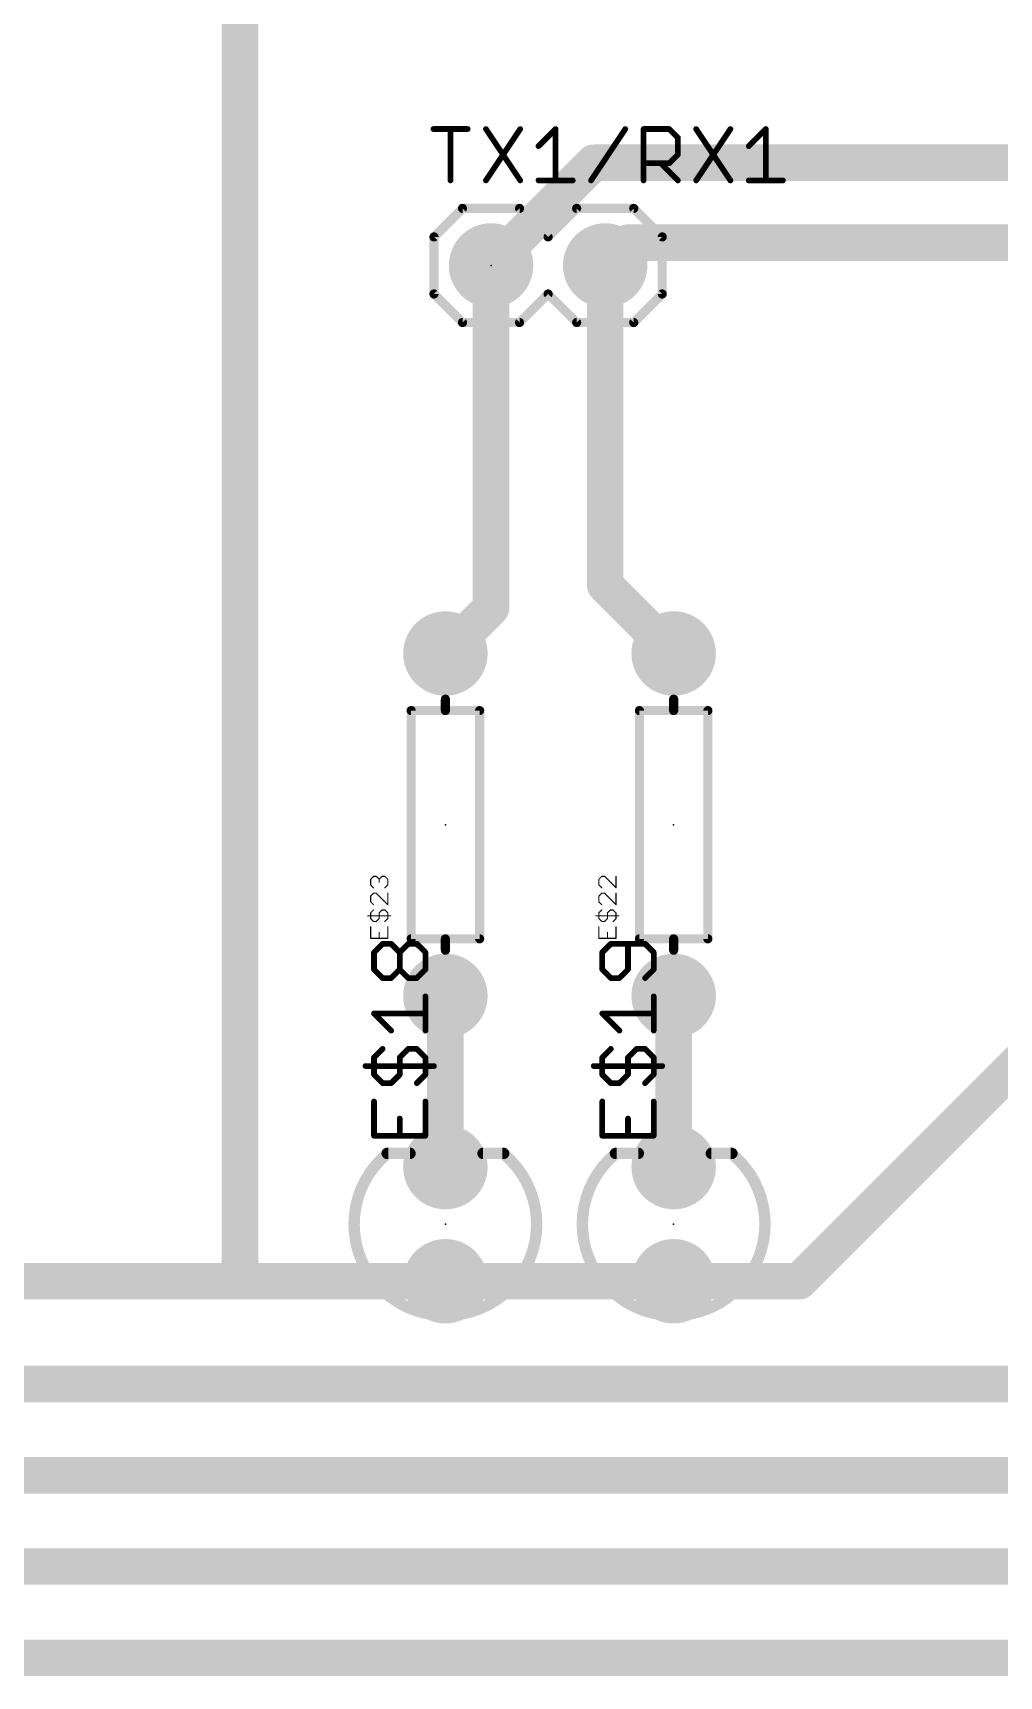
# Model space of a CAD drawing. Extents: x -209 to 66, y -44 to 97.
# Drawn here: x -141.51 to -120.01, y -23.77 to 12.8 of the extents above; entities that cross this region are included whole.
import ezdxf

# ---------------------------------------------------------------- set-up
doc = ezdxf.new("R2010")
doc.units = 0
for name, color, linetype in [('1', 22, 'CONTINUOUS'), ('17', 82, 'CONTINUOUS'), ('21', 253, 'CONTINUOUS'), ('23', 7, 'CONTINUOUS'), ('25', 253, 'CONTINUOUS'), ('51', 253, 'CONTINUOUS')]:
    doc.layers.add(name, color=color, linetype=linetype)

# ---------------------------------------------------------------- blocks, each defined once
blk = doc.blocks.new('ROUNDP')
at = {"const_width": 0.5}
blk.add_lwpolyline([(0, -0.25, 1), (0, 0.25, 1), (0, -0.25)], format="xyb", dxfattribs=at)
blk = doc.blocks.new('RECT')
blk.add_solid([(-0.5, -0.5), (0.5, -0.5), (-0.5, 0.5), (0.5, 0.5)])

msp = doc.modelspace()

# ---------------------------------------------------------------- linework, layer by layer
at = {"layer": '1'}
for points, const_width in [([(-136.906, -14.986), (-136.906, 19.558)], 0.8128), ([(-129.032, 9.906), (-131.318, 7.62)], 0.8128), ([(-41.656, 9.906), (-129.032, 9.906)], 0.8128), ([(-128.27, 8.128), (-128.778, 7.62)], 0.8128), ([(-42.418, 8.128), (-128.27, 8.128)], 0.8128), ([(-131.064, 7.62), (-131.572, 7.62)], 1.27), ([(-128.778, 7.62), (-129.032, 7.62)], 1.27), ([(-131.318, 7.62), (-131.318, 0)], 0.8128), ([(-128.778, 7.62), (-128.778, 0.508)], 0.8128), ([(-128.778, 0.508), (-127.254, -1.016)], 0.8128), ([(-131.318, 0), (-132.334, -1.016)], 0.8128), ([(-132.334, -1.016), (-132.334, -1.27)], 1.27), ([(-127.254, -1.016), (-127.254, -1.27)], 1.27), ([(-117.348, -7.874), (-124.46, -14.986)], 0.8128), ([(-132.334, -8.636), (-132.334, -8.382)], 1.27), ([(-127.254, -8.636), (-127.254, -8.382)], 1.27), ([(-132.334, -8.636), (-132.334, -12.446)], 0.8128), ([(-127.254, -8.636), (-127.254, -12.446)], 0.8128), ([(-136.906, -14.986), (-186.69, -14.986)], 0.8128), ([(-132.334, -14.986), (-136.906, -14.986)], 0.8128), ([(-132.334, -14.986), (-127.254, -14.986)], 0.8128), ([(-127.254, -14.986), (-124.46, -14.986)], 0.8128), ([(-101.092, -17.272), (-186.944, -17.272)], 0.8128), ([(-100.584, -19.304), (-187.452, -19.304)], 0.8128), ([(-100.076, -21.336), (-188.722, -21.336)], 0.8128), ([(-99.568, -23.368), (-188.214, -23.368)], 0.8128)]:
    msp.add_lwpolyline(points, dxfattribs=dict(at, const_width=const_width))
for points, const_width in [([(-129.032, 10.1092, 1), (-129.032, 9.7028)], 0.4064), ([(-128.8883, 9.7623, 1), (-129.1757, 10.0497)], 0.4064), ([(-128.27, 8.3312, 1), (-128.27, 7.9248)], 0.4064), ([(-128.1263, 7.9843, 1), (-128.4137, 8.2717)], 0.4064), ([(-131.572, 7.9375, 1), (-131.572, 7.3025)], 0.635), ([(-131.064, 7.3025, 1), (-131.064, 7.9375)], 0.635), ([(-129.032, 7.9375, 1), (-129.032, 7.3025)], 0.635), ([(-128.778, 7.3025, 1), (-128.778, 7.9375)], 0.635), ([(-131.1148, 7.62, 1), (-131.5212, 7.62)], 0.4064), ([(-131.4617, 7.7637, 1), (-131.1743, 7.4763)], 0.4064), ([(-128.5748, 7.62, 1), (-128.9812, 7.62)], 0.4064), ([(-128.9217, 7.7637, 1), (-128.6343, 7.4763)], 0.4064), ([(-128.6343, 0.6517, 1), (-128.9217, 0.3643)], 0.4064), ([(-131.1743, -0.1437, 1), (-131.4617, 0.1437)], 0.4064), ([(-128.9812, 0.508, 1), (-128.5748, 0.508)], 0.4064), ([(-131.5212, 0, 1), (-131.1148, 0)], 0.4064), ([(-132.0165, -1.016, 1), (-132.6515, -1.016)], 0.635), ([(-132.4777, -0.8723, 1), (-132.1903, -1.1597)], 0.4064), ([(-126.9365, -1.016, 1), (-127.5715, -1.016)], 0.635), ([(-127.3977, -1.1597, 1), (-127.1103, -0.8723)], 0.4064), ([(-132.6515, -1.27, 1), (-132.0165, -1.27)], 0.635), ([(-127.5715, -1.27, 1), (-126.9365, -1.27)], 0.635), ([(-132.0165, -8.382, 1), (-132.6515, -8.382)], 0.635), ([(-126.9365, -8.382, 1), (-127.5715, -8.382)], 0.635), ([(-132.6515, -8.636, 1), (-132.0165, -8.636)], 0.635), ([(-132.1308, -8.636, 1), (-132.5372, -8.636)], 0.4064), ([(-127.5715, -8.636, 1), (-126.9365, -8.636)], 0.635), ([(-127.0508, -8.636, 1), (-127.4572, -8.636)], 0.4064), ([(-132.5372, -12.446, 1), (-132.1308, -12.446)], 0.4064), ([(-127.4572, -12.446, 1), (-127.0508, -12.446)], 0.4064), ([(-136.906, -14.7828, 1), (-136.906, -15.1892)], 0.4064), ([(-136.906, -15.1892, 1), (-136.906, -14.7828)], 0.4064), ([(-132.334, -14.7828, 1), (-132.334, -15.1892)], 0.4064), ([(-132.334, -15.1892, 1), (-132.334, -14.7828)], 0.4064), ([(-127.254, -14.7828, 1), (-127.254, -15.1892)], 0.4064), ([(-127.254, -15.1892, 1), (-127.254, -14.7828)], 0.4064), ([(-124.46, -15.1892, 1), (-124.46, -14.7828)], 0.4064), ([(-137.1092, -14.986, 1), (-136.7028, -14.986)], 0.4064), ([(-124.6037, -14.8423, 1), (-124.3163, -15.1297)], 0.4064)]:
    msp.add_lwpolyline(points, format="xyb", dxfattribs=dict(at, const_width=const_width))
at = {"layer": '21'}
for points, const_width in [([(-131.953, 8.89), (-132.588, 8.255)], 0.2032), ([(-131.953, 8.89), (-130.683, 8.89)], 0.2032), ([(-130.683, 8.89), (-130.048, 8.255)], 0.2032), ([(-130.048, 8.255), (-129.413, 8.89)], 0.2032), ([(-129.413, 8.89), (-128.143, 8.89)], 0.2032), ([(-128.143, 8.89), (-127.508, 8.255)], 0.2032), ([(-132.588, 8.255), (-132.588, 6.985)], 0.2032), ([(-127.508, 8.255), (-127.508, 6.985)], 0.2032), ([(-132.588, 6.985), (-131.953, 6.35)], 0.2032), ([(-130.048, 6.985), (-130.683, 6.35)], 0.2032), ([(-129.413, 6.35), (-130.048, 6.985)], 0.2032), ([(-127.508, 6.985), (-128.143, 6.35)], 0.2032), ([(-130.683, 6.35), (-131.953, 6.35)], 0.2032), ([(-128.143, 6.35), (-129.413, 6.35)], 0.2032), ([(-133.096, -7.366), (-133.096, -2.286)], 0.2032), ([(-133.096, -2.286), (-132.334, -2.286)], 0.2032), ([(-132.334, -2.286), (-132.334, -2.032)], 0.2032), ([(-132.334, -2.286), (-131.572, -2.286)], 0.2032), ([(-131.572, -2.286), (-131.572, -7.366)], 0.2032), ([(-128.016, -7.366), (-128.016, -2.286)], 0.2032), ([(-128.016, -2.286), (-127.254, -2.286)], 0.2032), ([(-127.254, -2.286), (-127.254, -2.032)], 0.2032), ([(-127.254, -2.286), (-126.492, -2.286)], 0.2032), ([(-126.492, -2.286), (-126.492, -7.366)], 0.2032), ([(-132.334, -7.366), (-133.096, -7.366)], 0.2032), ([(-131.572, -7.366), (-132.334, -7.366)], 0.2032), ([(-132.334, -7.366), (-132.334, -7.62)], 0.2032), ([(-127.254, -7.366), (-128.016, -7.366)], 0.2032), ([(-126.492, -7.366), (-127.254, -7.366)], 0.2032), ([(-127.254, -7.366), (-127.254, -7.62)], 0.2032), ([(-133.6294, -12.1412), (-133.1214, -12.1412)], 0.254), ([(-131.0386, -12.1412), (-131.4958, -12.1412)], 0.254), ([(-128.5494, -12.1412), (-128.0414, -12.1412)], 0.254), ([(-125.9586, -12.1412), (-126.4158, -12.1412)], 0.254)]:
    msp.add_lwpolyline(points, dxfattribs=dict(at, const_width=const_width))
for points, const_width in [([(-131.953, 8.9408, 1), (-131.953, 8.8392)], 0.1016), ([(-131.9171, 8.8541, 1), (-131.9889, 8.9259)], 0.1016), ([(-130.6471, 8.9259, 1), (-130.7189, 8.8541)], 0.1016), ([(-130.683, 8.8392, 1), (-130.683, 8.9408)], 0.1016), ([(-129.413, 8.9408, 1), (-129.413, 8.8392)], 0.1016), ([(-129.3771, 8.8541, 1), (-129.4489, 8.9259)], 0.1016), ([(-128.1071, 8.9259, 1), (-128.1789, 8.8541)], 0.1016), ([(-128.143, 8.8392, 1), (-128.143, 8.9408)], 0.1016), ([(-132.5372, 8.255, 1), (-132.6388, 8.255)], 0.1016), ([(-132.6239, 8.2909, 1), (-132.5521, 8.2191)], 0.1016), ([(-130.0839, 8.2909, 1), (-130.0121, 8.2191)], 0.1016), ([(-130.0839, 8.2191, 1), (-130.0121, 8.2909)], 0.1016), ([(-127.4572, 8.255, 1), (-127.5588, 8.255)], 0.1016), ([(-127.5439, 8.2191, 1), (-127.4721, 8.2909)], 0.1016), ([(-132.5521, 7.0209, 1), (-132.6239, 6.9491)], 0.1016), ([(-132.6388, 6.985, 1), (-132.5372, 6.985)], 0.1016), ([(-130.0121, 7.0209, 1), (-130.0839, 6.9491)], 0.1016), ([(-130.0121, 6.9491, 1), (-130.0839, 7.0209)], 0.1016), ([(-127.5588, 6.985, 1), (-127.4572, 6.985)], 0.1016), ([(-127.4721, 6.9491, 1), (-127.5439, 7.0209)], 0.1016), ([(-131.953, 6.4008, 1), (-131.953, 6.2992)], 0.1016), ([(-131.9889, 6.3141, 1), (-131.9171, 6.3859)], 0.1016), ([(-130.7189, 6.3859, 1), (-130.6471, 6.3141)], 0.1016), ([(-130.683, 6.2992, 1), (-130.683, 6.4008)], 0.1016), ([(-129.413, 6.4008, 1), (-129.413, 6.2992)], 0.1016), ([(-129.4489, 6.3141, 1), (-129.3771, 6.3859)], 0.1016), ([(-128.1789, 6.3859, 1), (-128.1071, 6.3141)], 0.1016), ([(-128.143, 6.2992, 1), (-128.143, 6.4008)], 0.1016), ([(-133.0452, -2.286, 1), (-133.1468, -2.286)], 0.1016), ([(-133.096, -2.2352, 1), (-133.096, -2.3368)], 0.1016), ([(-132.2832, -2.032, 1), (-132.3848, -2.032)], 0.1016), ([(-132.334, -2.2352, 1), (-132.334, -2.3368)], 0.1016), ([(-132.334, -2.3368, 1), (-132.334, -2.2352)], 0.1016), ([(-131.5212, -2.286, 1), (-131.6228, -2.286)], 0.1016), ([(-131.572, -2.3368, 1), (-131.572, -2.2352)], 0.1016), ([(-127.9652, -2.286, 1), (-128.0668, -2.286)], 0.1016), ([(-128.016, -2.2352, 1), (-128.016, -2.3368)], 0.1016), ([(-127.2032, -2.032, 1), (-127.3048, -2.032)], 0.1016), ([(-127.254, -2.2352, 1), (-127.254, -2.3368)], 0.1016), ([(-127.254, -2.3368, 1), (-127.254, -2.2352)], 0.1016), ([(-126.4412, -2.286, 1), (-126.5428, -2.286)], 0.1016), ([(-126.492, -2.3368, 1), (-126.492, -2.2352)], 0.1016), ([(-132.3848, -2.286, 1), (-132.2832, -2.286)], 0.1016), ([(-127.3048, -2.286, 1), (-127.2032, -2.286)], 0.1016), ([(-133.096, -7.3152, 1), (-133.096, -7.4168)], 0.1016), ([(-132.334, -7.3152, 1), (-132.334, -7.4168)], 0.1016), ([(-132.2832, -7.366, 1), (-132.3848, -7.366)], 0.1016), ([(-132.334, -7.4168, 1), (-132.334, -7.3152)], 0.1016), ([(-131.572, -7.4168, 1), (-131.572, -7.3152)], 0.1016), ([(-128.016, -7.3152, 1), (-128.016, -7.4168)], 0.1016), ([(-127.254, -7.3152, 1), (-127.254, -7.4168)], 0.1016), ([(-127.2032, -7.366, 1), (-127.3048, -7.366)], 0.1016), ([(-127.254, -7.4168, 1), (-127.254, -7.3152)], 0.1016), ([(-126.492, -7.4168, 1), (-126.492, -7.3152)], 0.1016), ([(-133.1468, -7.366, 1), (-133.0452, -7.366)], 0.1016), ([(-132.3848, -7.62, 1), (-132.2832, -7.62)], 0.1016), ([(-131.6228, -7.366, 1), (-131.5212, -7.366)], 0.1016), ([(-128.0668, -7.366, 1), (-127.9652, -7.366)], 0.1016), ([(-127.3048, -7.62, 1), (-127.2032, -7.62)], 0.1016), ([(-126.5428, -7.366, 1), (-126.4412, -7.366)], 0.1016), ([(-133.6349, -12.155, 0.2226), (-134.366, -13.716)], 0.254), ([(-133.6294, -12.0777, 1), (-133.6294, -12.2047)], 0.127), ([(-133.1214, -12.2047, 1), (-133.1214, -12.0777)], 0.127), ([(-131.4958, -12.0777, 1), (-131.4958, -12.2047)], 0.127), ([(-130.302, -13.716, 0.2206), (-131.0214, -12.1648)], 0.254), ([(-131.0386, -12.2047, 1), (-131.0386, -12.0777)], 0.127), ([(-128.5549, -12.155, 0.2226), (-129.286, -13.716)], 0.254), ([(-128.5494, -12.0777, 1), (-128.5494, -12.2047)], 0.127), ([(-128.0414, -12.2047, 1), (-128.0414, -12.0777)], 0.127), ([(-126.4158, -12.0777, 1), (-126.4158, -12.2047)], 0.127), ([(-125.222, -13.716, 0.2206), (-125.9414, -12.1648)], 0.254), ([(-125.9586, -12.2047, 1), (-125.9586, -12.0777)], 0.127), ([(-134.366, -13.716, 0.277), (-133.2902, -15.5089)], 0.254), ([(-131.3258, -15.4803, 0.2691), (-130.302, -13.716)], 0.254), ([(-129.286, -13.716, 0.277), (-128.2102, -15.5089)], 0.254), ([(-126.2458, -15.4803, 0.2691), (-125.222, -13.716)], 0.254)]:
    msp.add_lwpolyline(points, format="xyb", dxfattribs=dict(at, const_width=const_width))
at = {"layer": '23'}
for p in [(-131.318, 7.62), (-132.334, -4.826), (-127.254, -4.826), (-132.334, -13.716), (-127.254, -13.716)]:
    msp.add_point(p, dxfattribs=at)
at = {"layer": '25'}
for points, const_width in [([(-132.6007, 10.6563), (-131.8381, 10.6563)], 0.127), ([(-132.2194, 9.5123), (-132.2194, 10.6563)], 0.127), ([(-131.4313, 10.6563), (-130.6687, 9.5123)], 0.127), ([(-130.6687, 10.6563), (-131.4313, 9.5123)], 0.127), ([(-130.2619, 10.275), (-129.8806, 10.6563)], 0.127), ([(-129.8806, 10.6563), (-129.8806, 9.5123)], 0.127), ([(-129.0925, 9.5123), (-128.3299, 10.6563)], 0.127), ([(-127.9231, 9.5123), (-127.9231, 10.6563)], 0.127), ([(-127.9231, 10.6563), (-127.3511, 10.6563)], 0.127), ([(-127.3511, 10.6563), (-127.1605, 10.4656)], 0.127), ([(-126.7537, 10.6563), (-125.9911, 9.5123)], 0.127), ([(-125.9911, 10.6563), (-126.7537, 9.5123)], 0.127), ([(-125.5843, 10.275), (-125.203, 10.6563)], 0.127), ([(-125.203, 10.6563), (-125.203, 9.5123)], 0.127), ([(-127.1605, 10.4656), (-127.1605, 10.0843)], 0.127), ([(-127.3511, 9.8936), (-127.9231, 9.8936)], 0.127), ([(-127.5418, 9.8936), (-127.1605, 9.5123)], 0.127), ([(-127.1605, 10.0843), (-127.3511, 9.8936)], 0.127), ([(-130.2619, 9.5123), (-129.4993, 9.5123)], 0.127), ([(-125.5843, 9.5123), (-124.8217, 9.5123)], 0.127), ([(-133.998, -6.04), (-133.9345, -5.9765)], 0.0254), ([(-133.998, -6.1671), (-133.998, -6.04)], 0.0254), ([(-133.9345, -6.2307), (-133.998, -6.1671)], 0.0254), ([(-133.9345, -5.9765), (-133.8709, -5.9765)], 0.0254), ([(-133.8709, -5.9765), (-133.8074, -6.04)], 0.0254), ([(-133.8074, -6.04), (-133.7438, -5.9765)], 0.0254), ([(-133.8074, -6.04), (-133.8074, -6.1036)], 0.0254), ([(-133.7438, -5.9765), (-133.6803, -5.9765)], 0.0254), ([(-133.6803, -5.9765), (-133.6167, -6.04)], 0.0254), ([(-133.6167, -6.1671), (-133.6803, -6.2307)], 0.0254), ([(-133.6167, -6.04), (-133.6167, -6.1671)], 0.0254), ([(-128.8545, -5.9765), (-128.918, -6.04)], 0.0254), ([(-128.918, -6.04), (-128.918, -6.1671)], 0.0254), ([(-128.918, -6.1671), (-128.8545, -6.2307)], 0.0254), ([(-128.7909, -5.9765), (-128.8545, -5.9765)], 0.0254), ([(-128.5367, -6.2307), (-128.7909, -5.9765)], 0.0254), ([(-128.5367, -5.9765), (-128.5367, -6.2307)], 0.0254), ([(-133.9345, -6.3507), (-133.998, -6.4142)], 0.0254), ([(-133.998, -6.4142), (-133.998, -6.5413)], 0.0254), ([(-133.998, -6.5413), (-133.9345, -6.6049)], 0.0254), ([(-133.8709, -6.3507), (-133.9345, -6.3507)], 0.0254), ([(-133.6167, -6.6049), (-133.8709, -6.3507)], 0.0254), ([(-133.6167, -6.3507), (-133.6167, -6.6049)], 0.0254), ([(-128.8545, -6.3507), (-128.918, -6.4142)], 0.0254), ([(-128.918, -6.4142), (-128.918, -6.5413)], 0.0254), ([(-128.918, -6.5413), (-128.8545, -6.6049)], 0.0254), ([(-128.7909, -6.3507), (-128.8545, -6.3507)], 0.0254), ([(-128.5367, -6.6049), (-128.7909, -6.3507)], 0.0254), ([(-128.5367, -6.3507), (-128.5367, -6.6049)], 0.0254), ([(-134.0616, -6.852), (-133.5531, -6.852)], 0.0254), ([(-133.998, -6.7884), (-133.9345, -6.7249)], 0.0254), ([(-133.998, -6.9155), (-133.998, -6.7884)], 0.0254), ([(-133.9345, -6.9791), (-133.998, -6.9155)], 0.0254), ([(-133.8074, -6.9155), (-133.8709, -6.9791)], 0.0254), ([(-133.7438, -6.7249), (-133.8074, -6.7884)], 0.0254), ([(-133.8074, -6.7884), (-133.8074, -6.9155)], 0.0254), ([(-133.6803, -6.7249), (-133.7438, -6.7249)], 0.0254), ([(-133.6167, -6.7884), (-133.6803, -6.7249)], 0.0254), ([(-133.6803, -6.9791), (-133.6167, -6.9155)], 0.0254), ([(-133.6167, -6.9155), (-133.6167, -6.7884)], 0.0254), ([(-128.9816, -6.852), (-128.4731, -6.852)], 0.0254), ([(-128.918, -6.7884), (-128.8545, -6.7249)], 0.0254), ([(-128.918, -6.9155), (-128.918, -6.7884)], 0.0254), ([(-128.8545, -6.9791), (-128.918, -6.9155)], 0.0254), ([(-128.7274, -6.9155), (-128.7909, -6.9791)], 0.0254), ([(-128.6638, -6.7249), (-128.7274, -6.7884)], 0.0254), ([(-128.7274, -6.7884), (-128.7274, -6.9155)], 0.0254), ([(-128.6003, -6.7249), (-128.6638, -6.7249)], 0.0254), ([(-128.5367, -6.7884), (-128.6003, -6.7249)], 0.0254), ([(-128.6003, -6.9791), (-128.5367, -6.9155)], 0.0254), ([(-128.5367, -6.9155), (-128.5367, -6.7884)], 0.0254), ([(-133.998, -7.0991), (-133.998, -7.3533)], 0.0254), ([(-133.8709, -6.9791), (-133.9345, -6.9791)], 0.0254), ([(-133.8074, -7.3533), (-133.8074, -7.2262)], 0.0254), ([(-133.6167, -7.3533), (-133.6167, -7.0991)], 0.0254), ([(-128.918, -7.0991), (-128.918, -7.3533)], 0.0254), ([(-128.7909, -6.9791), (-128.8545, -6.9791)], 0.0254), ([(-128.7274, -7.3533), (-128.7274, -7.2262)], 0.0254), ([(-128.5367, -7.3533), (-128.5367, -7.0991)], 0.0254), ([(-133.998, -7.3533), (-133.6167, -7.3533)], 0.0254), ([(-133.9225, -7.6673), (-133.7318, -7.4767)], 0.127), ([(-133.9225, -8.0486), (-133.9225, -7.6673)], 0.127), ([(-133.7318, -7.4767), (-133.5412, -7.4767)], 0.127), ([(-133.5412, -7.4767), (-133.3505, -7.6673)], 0.127), ([(-133.3505, -7.6673), (-133.1598, -7.4767)], 0.127), ([(-133.3505, -8.0486), (-133.3505, -7.6673)], 0.127), ([(-133.1598, -7.4767), (-132.9692, -7.4767)], 0.127), ([(-132.9692, -7.4767), (-132.7785, -7.6673)], 0.127), ([(-132.7785, -7.6673), (-132.7785, -8.0486)], 0.127), ([(-128.918, -7.3533), (-128.5367, -7.3533)], 0.0254), ([(-128.6518, -7.4767), (-128.8425, -7.6673)], 0.127), ([(-128.8425, -7.6673), (-128.8425, -8.0486)], 0.127), ([(-127.8892, -7.4767), (-128.6518, -7.4767)], 0.127), ([(-128.2705, -8.0486), (-128.2705, -7.4767)], 0.127), ([(-127.6985, -7.6673), (-127.8892, -7.4767)], 0.127), ([(-127.6985, -8.0486), (-127.6985, -7.6673)], 0.127), ([(-133.7318, -8.2393), (-133.9225, -8.0486)], 0.127), ([(-133.3505, -8.0486), (-133.5412, -8.2393)], 0.127), ([(-133.1598, -8.2393), (-133.3505, -8.0486)], 0.127), ([(-132.7785, -8.0486), (-132.9692, -8.2393)], 0.127), ([(-128.8425, -8.0486), (-128.6518, -8.2393)], 0.127), ([(-128.4612, -8.2393), (-128.2705, -8.0486)], 0.127), ([(-127.8892, -8.2393), (-127.6985, -8.0486)], 0.127), ([(-133.5412, -8.2393), (-133.7318, -8.2393)], 0.127), ([(-132.9692, -8.2393), (-133.1598, -8.2393)], 0.127), ([(-128.6518, -8.2393), (-128.4612, -8.2393)], 0.127), ([(-132.7785, -9.4087), (-132.7785, -8.6461)], 0.127), ([(-127.6985, -9.4087), (-127.6985, -8.6461)], 0.127), ([(-133.5412, -9.4087), (-133.9225, -9.0274)], 0.127), ([(-133.9225, -9.0274), (-132.7785, -9.0274)], 0.127), ([(-128.4612, -9.4087), (-128.8425, -9.0274)], 0.127), ([(-128.8425, -9.0274), (-127.6985, -9.0274)], 0.127), ([(-133.9225, -10.0061), (-133.7318, -9.8155)], 0.127), ([(-133.1598, -9.8155), (-133.3505, -10.0061)], 0.127), ([(-132.9692, -9.8155), (-133.1598, -9.8155)], 0.127), ([(-132.7785, -10.0061), (-132.9692, -9.8155)], 0.127), ([(-128.8425, -10.0061), (-128.6518, -9.8155)], 0.127), ([(-128.0798, -9.8155), (-128.2705, -10.0061)], 0.127), ([(-127.8892, -9.8155), (-128.0798, -9.8155)], 0.127), ([(-127.6985, -10.0061), (-127.8892, -9.8155)], 0.127), ([(-134.1131, -10.1968), (-132.5878, -10.1968)], 0.127), ([(-133.9225, -10.3874), (-133.9225, -10.0061)], 0.127), ([(-133.3505, -10.0061), (-133.3505, -10.3874)], 0.127), ([(-132.7785, -10.3874), (-132.7785, -10.0061)], 0.127), ([(-129.0331, -10.1968), (-127.5078, -10.1968)], 0.127), ([(-128.8425, -10.3874), (-128.8425, -10.0061)], 0.127), ([(-128.2705, -10.0061), (-128.2705, -10.3874)], 0.127), ([(-127.6985, -10.3874), (-127.6985, -10.0061)], 0.127), ([(-133.7318, -10.5781), (-133.9225, -10.3874)], 0.127), ([(-133.5412, -10.5781), (-133.7318, -10.5781)], 0.127), ([(-133.3505, -10.3874), (-133.5412, -10.5781)], 0.127), ([(-132.9692, -10.5781), (-132.7785, -10.3874)], 0.127), ([(-128.6518, -10.5781), (-128.8425, -10.3874)], 0.127), ([(-128.4612, -10.5781), (-128.6518, -10.5781)], 0.127), ([(-128.2705, -10.3874), (-128.4612, -10.5781)], 0.127), ([(-127.8892, -10.5781), (-127.6985, -10.3874)], 0.127), ([(-133.9225, -10.9848), (-133.9225, -11.7475)], 0.127), ([(-132.7785, -11.7475), (-132.7785, -10.9848)], 0.127), ([(-128.8425, -10.9848), (-128.8425, -11.7475)], 0.127), ([(-127.6985, -11.7475), (-127.6985, -10.9848)], 0.127), ([(-133.3505, -11.7475), (-133.3505, -11.3662)], 0.127), ([(-128.2705, -11.7475), (-128.2705, -11.3662)], 0.127), ([(-133.9225, -11.7475), (-132.7785, -11.7475)], 0.127), ([(-128.8425, -11.7475), (-127.6985, -11.7475)], 0.127)]:
    msp.add_lwpolyline(points, dxfattribs=dict(at, const_width=const_width))
for points, const_width in [([(-132.6007, 10.688, 1), (-132.6007, 10.6245)], 0.0635), ([(-132.1876, 10.6563, 1), (-132.2511, 10.6563)], 0.0635), ([(-131.8381, 10.6245, 1), (-131.8381, 10.688)], 0.0635), ([(-131.4049, 10.6739, 1), (-131.4577, 10.6387)], 0.0635), ([(-130.6422, 10.6387, 1), (-130.6951, 10.6739)], 0.0635), ([(-129.8488, 10.6563, 1), (-129.9123, 10.6563)], 0.0635), ([(-129.8581, 10.6338, 1), (-129.903, 10.6787)], 0.0635), ([(-128.3034, 10.6387, 1), (-128.3563, 10.6739)], 0.0635), ([(-127.8914, 10.6563, 1), (-127.9549, 10.6563)], 0.0635), ([(-127.9231, 10.688, 1), (-127.9231, 10.6245)], 0.0635), ([(-127.3287, 10.6787, 1), (-127.3736, 10.6338)], 0.0635), ([(-127.3511, 10.6245, 1), (-127.3511, 10.688)], 0.0635), ([(-126.7273, 10.6739, 1), (-126.7801, 10.6387)], 0.0635), ([(-125.9646, 10.6387, 1), (-126.0175, 10.6739)], 0.0635), ([(-125.1712, 10.6563, 1), (-125.2347, 10.6563)], 0.0635), ([(-125.1805, 10.6338, 1), (-125.2254, 10.6787)], 0.0635), ([(-130.2844, 10.2974, 1), (-130.2395, 10.2525)], 0.0635), ([(-127.1287, 10.4656, 1), (-127.1922, 10.4656)], 0.0635), ([(-127.1829, 10.4432, 1), (-127.138, 10.4881)], 0.0635), ([(-125.6068, 10.2974, 1), (-125.5619, 10.2525)], 0.0635), ([(-127.9231, 9.9254, 1), (-127.9231, 9.8619)], 0.0635), ([(-127.5193, 9.9161, 1), (-127.5642, 9.8712)], 0.0635), ([(-127.3736, 9.9161, 1), (-127.3287, 9.8712)], 0.0635), ([(-127.3511, 9.8619, 1), (-127.3511, 9.9254)], 0.0635), ([(-127.1922, 10.0843, 1), (-127.1287, 10.0843)], 0.0635), ([(-127.138, 10.0618, 1), (-127.1829, 10.1067)], 0.0635), ([(-132.2511, 9.5123, 1), (-132.1876, 9.5123)], 0.0635), ([(-131.4577, 9.5299, 1), (-131.4049, 9.4947)], 0.0635), ([(-130.6951, 9.4947, 1), (-130.6422, 9.5299)], 0.0635), ([(-130.2619, 9.5441, 1), (-130.2619, 9.4805)], 0.0635), ([(-129.9123, 9.5123, 1), (-129.8488, 9.5123)], 0.0635), ([(-129.4993, 9.4805, 1), (-129.4993, 9.5441)], 0.0635), ([(-129.1189, 9.5299, 1), (-129.0661, 9.4947)], 0.0635), ([(-127.9549, 9.5123, 1), (-127.8914, 9.5123)], 0.0635), ([(-127.1829, 9.4898, 1), (-127.138, 9.5348)], 0.0635), ([(-126.7801, 9.5299, 1), (-126.7273, 9.4947)], 0.0635), ([(-126.0175, 9.4947, 1), (-125.9646, 9.5299)], 0.0635), ([(-125.5843, 9.5441, 1), (-125.5843, 9.4805)], 0.0635), ([(-125.2347, 9.5123, 1), (-125.1712, 9.5123)], 0.0635), ([(-124.8217, 9.4805, 1), (-124.8217, 9.5441)], 0.0635), ([(-133.9917, -6.04, 1), (-134.0044, -6.04)], 0.0127), ([(-134.0044, -6.1671, 1), (-133.9917, -6.1671)], 0.0127), ([(-134.0025, -6.0355, 1), (-133.9935, -6.0445)], 0.0127), ([(-133.9935, -6.1626, 1), (-134.0025, -6.1716)], 0.0127), ([(-133.9345, -5.9701, 1), (-133.9345, -5.9828)], 0.0127), ([(-133.93, -5.981, 1), (-133.939, -5.972)], 0.0127), ([(-133.8664, -5.972, 1), (-133.8754, -5.981)], 0.0127), ([(-133.8709, -5.9828, 1), (-133.8709, -5.9701)], 0.0127), ([(-133.8119, -6.0355, 1), (-133.8029, -6.0445)], 0.0127), ([(-133.801, -6.04, 1), (-133.8137, -6.04)], 0.0127), ([(-133.8137, -6.1036, 1), (-133.801, -6.1036)], 0.0127), ([(-133.8119, -6.0445, 1), (-133.8029, -6.0355)], 0.0127), ([(-133.7438, -5.9701, 1), (-133.7438, -5.9828)], 0.0127), ([(-133.7393, -5.981, 1), (-133.7483, -5.972)], 0.0127), ([(-133.6758, -5.972, 1), (-133.6847, -5.981)], 0.0127), ([(-133.6803, -5.9828, 1), (-133.6803, -5.9701)], 0.0127), ([(-133.6104, -6.04, 1), (-133.6231, -6.04)], 0.0127), ([(-133.6231, -6.1671, 1), (-133.6104, -6.1671)], 0.0127), ([(-133.6212, -6.0445, 1), (-133.6122, -6.0355)], 0.0127), ([(-133.6122, -6.1716, 1), (-133.6212, -6.1626)], 0.0127), ([(-128.9117, -6.04, 1), (-128.9244, -6.04)], 0.0127), ([(-128.9225, -6.0355, 1), (-128.9135, -6.0445)], 0.0127), ([(-128.9135, -6.1626, 1), (-128.9225, -6.1716)], 0.0127), ([(-128.9244, -6.1671, 1), (-128.9117, -6.1671)], 0.0127), ([(-128.8545, -5.9701, 1), (-128.8545, -5.9828)], 0.0127), ([(-128.85, -5.981, 1), (-128.859, -5.972)], 0.0127), ([(-128.7864, -5.972, 1), (-128.7954, -5.981)], 0.0127), ([(-128.7909, -5.9828, 1), (-128.7909, -5.9701)], 0.0127), ([(-128.5303, -5.9765, 1), (-128.543, -5.9765)], 0.0127), ([(-133.9917, -6.4142, 1), (-134.0044, -6.4142)], 0.0127), ([(-134.0044, -6.5413, 1), (-133.9917, -6.5413)], 0.0127), ([(-134.0025, -6.4097, 1), (-133.9935, -6.4187)], 0.0127), ([(-133.9935, -6.5368, 1), (-134.0025, -6.5458)], 0.0127), ([(-133.9345, -6.3443, 1), (-133.9345, -6.357)], 0.0127), ([(-133.939, -6.2352, 1), (-133.93, -6.2262)], 0.0127), ([(-133.93, -6.3552, 1), (-133.939, -6.3462)], 0.0127), ([(-133.8664, -6.3462, 1), (-133.8754, -6.3552)], 0.0127), ([(-133.8709, -6.357, 1), (-133.8709, -6.3443)], 0.0127), ([(-133.6847, -6.2262, 1), (-133.6758, -6.2352)], 0.0127), ([(-133.6104, -6.3507, 1), (-133.6231, -6.3507)], 0.0127), ([(-128.9117, -6.4142, 1), (-128.9244, -6.4142)], 0.0127), ([(-128.9225, -6.4097, 1), (-128.9135, -6.4187)], 0.0127), ([(-128.9135, -6.5368, 1), (-128.9225, -6.5458)], 0.0127), ([(-128.9244, -6.5413, 1), (-128.9117, -6.5413)], 0.0127), ([(-128.8545, -6.3443, 1), (-128.8545, -6.357)], 0.0127), ([(-128.859, -6.2352, 1), (-128.85, -6.2262)], 0.0127), ([(-128.85, -6.3552, 1), (-128.859, -6.3462)], 0.0127), ([(-128.7864, -6.3462, 1), (-128.7954, -6.3552)], 0.0127), ([(-128.7909, -6.357, 1), (-128.7909, -6.3443)], 0.0127), ([(-128.543, -6.2307, 1), (-128.5303, -6.2307)], 0.0127), ([(-128.5303, -6.3507, 1), (-128.543, -6.3507)], 0.0127), ([(-128.5412, -6.2352, 1), (-128.5322, -6.2262)], 0.0127), ([(-134.0616, -6.8456, 1), (-134.0616, -6.8583)], 0.0127), ([(-133.9917, -6.7884, 1), (-134.0044, -6.7884)], 0.0127), ([(-134.0044, -6.9155, 1), (-133.9917, -6.9155)], 0.0127), ([(-134.0025, -6.7839, 1), (-133.9935, -6.7929)], 0.0127), ([(-133.9935, -6.9111, 1), (-134.0025, -6.92)], 0.0127), ([(-133.939, -6.6094, 1), (-133.93, -6.6004)], 0.0127), ([(-133.93, -6.7294, 1), (-133.939, -6.7204)], 0.0127), ([(-133.8119, -6.7839, 1), (-133.8029, -6.7929)], 0.0127), ([(-133.801, -6.7884, 1), (-133.8137, -6.7884)], 0.0127), ([(-133.8137, -6.9155, 1), (-133.801, -6.9155)], 0.0127), ([(-133.8029, -6.92, 1), (-133.8119, -6.9111)], 0.0127), ([(-133.7438, -6.7185, 1), (-133.7438, -6.7312)], 0.0127), ([(-133.7393, -6.7294, 1), (-133.7483, -6.7204)], 0.0127), ([(-133.6758, -6.7204, 1), (-133.6847, -6.7294)], 0.0127), ([(-133.6803, -6.7312, 1), (-133.6803, -6.7185)], 0.0127), ([(-133.6231, -6.6049, 1), (-133.6104, -6.6049)], 0.0127), ([(-133.6104, -6.7884, 1), (-133.6231, -6.7884)], 0.0127), ([(-133.6231, -6.9155, 1), (-133.6104, -6.9155)], 0.0127), ([(-133.6212, -6.6094, 1), (-133.6122, -6.6004)], 0.0127), ([(-133.6212, -6.7929, 1), (-133.6122, -6.7839)], 0.0127), ([(-133.6122, -6.92, 1), (-133.6212, -6.9111)], 0.0127), ([(-133.5531, -6.8583, 1), (-133.5531, -6.8456)], 0.0127), ([(-128.9816, -6.8456, 1), (-128.9816, -6.8583)], 0.0127), ([(-128.9117, -6.7884, 1), (-128.9244, -6.7884)], 0.0127), ([(-128.9225, -6.7839, 1), (-128.9135, -6.7929)], 0.0127), ([(-128.9135, -6.9111, 1), (-128.9225, -6.92)], 0.0127), ([(-128.9244, -6.9155, 1), (-128.9117, -6.9155)], 0.0127), ([(-128.859, -6.6094, 1), (-128.85, -6.6004)], 0.0127), ([(-128.85, -6.7294, 1), (-128.859, -6.7204)], 0.0127), ([(-128.7319, -6.7839, 1), (-128.7229, -6.7929)], 0.0127), ([(-128.721, -6.7884, 1), (-128.7337, -6.7884)], 0.0127), ([(-128.7337, -6.9155, 1), (-128.721, -6.9155)], 0.0127), ([(-128.7229, -6.92, 1), (-128.7319, -6.9111)], 0.0127), ([(-128.6638, -6.7185, 1), (-128.6638, -6.7312)], 0.0127), ([(-128.6593, -6.7294, 1), (-128.6683, -6.7204)], 0.0127), ([(-128.5958, -6.7204, 1), (-128.6047, -6.7294)], 0.0127), ([(-128.6003, -6.7312, 1), (-128.6003, -6.7185)], 0.0127), ([(-128.543, -6.6049, 1), (-128.5303, -6.6049)], 0.0127), ([(-128.5303, -6.7884, 1), (-128.543, -6.7884)], 0.0127), ([(-128.543, -6.9155, 1), (-128.5303, -6.9155)], 0.0127), ([(-128.5412, -6.6094, 1), (-128.5322, -6.6004)], 0.0127), ([(-128.5412, -6.7929, 1), (-128.5322, -6.7839)], 0.0127), ([(-128.5322, -6.92, 1), (-128.5412, -6.9111)], 0.0127), ([(-128.4731, -6.8583, 1), (-128.4731, -6.8456)], 0.0127), ([(-133.9917, -7.0991, 1), (-134.0044, -7.0991)], 0.0127), ([(-133.9345, -6.9727, 1), (-133.9345, -6.9854)], 0.0127), ([(-133.939, -6.9836, 1), (-133.93, -6.9746)], 0.0127), ([(-133.8754, -6.9746, 1), (-133.8664, -6.9836)], 0.0127), ([(-133.8709, -6.9854, 1), (-133.8709, -6.9727)], 0.0127), ([(-133.801, -7.2262, 1), (-133.8137, -7.2262)], 0.0127), ([(-133.6847, -6.9746, 1), (-133.6758, -6.9836)], 0.0127), ([(-133.6104, -7.0991, 1), (-133.6231, -7.0991)], 0.0127), ([(-128.9117, -7.0991, 1), (-128.9244, -7.0991)], 0.0127), ([(-128.8545, -6.9727, 1), (-128.8545, -6.9854)], 0.0127), ([(-128.859, -6.9836, 1), (-128.85, -6.9746)], 0.0127), ([(-128.7954, -6.9746, 1), (-128.7864, -6.9836)], 0.0127), ([(-128.7909, -6.9854, 1), (-128.7909, -6.9727)], 0.0127), ([(-128.721, -7.2262, 1), (-128.7337, -7.2262)], 0.0127), ([(-128.6047, -6.9746, 1), (-128.5958, -6.9836)], 0.0127), ([(-128.5303, -7.0991, 1), (-128.543, -7.0991)], 0.0127), ([(-133.998, -7.3469, 1), (-133.998, -7.3597)], 0.0127), ([(-134.0044, -7.3533, 1), (-133.9917, -7.3533)], 0.0127), ([(-133.8907, -7.6673, 1), (-133.9542, -7.6673)], 0.0635), ([(-133.9449, -7.6449, 1), (-133.9, -7.6898)], 0.0635), ([(-133.8137, -7.3533, 1), (-133.801, -7.3533)], 0.0127), ([(-133.7318, -7.4449, 1), (-133.7318, -7.5084)], 0.0635), ([(-133.7094, -7.4991, 1), (-133.7543, -7.4542)], 0.0635), ([(-133.6231, -7.3533, 1), (-133.6104, -7.3533)], 0.0127), ([(-133.6167, -7.3597, 1), (-133.6167, -7.3469)], 0.0127), ([(-133.5187, -7.4542, 1), (-133.5636, -7.4991)], 0.0635), ([(-133.5412, -7.5084, 1), (-133.5412, -7.4449)], 0.0635), ([(-133.3187, -7.6673, 1), (-133.3822, -7.6673)], 0.0635), ([(-133.3729, -7.6449, 1), (-133.328, -7.6898)], 0.0635), ([(-133.3729, -7.6898, 1), (-133.328, -7.6449)], 0.0635), ([(-133.1598, -7.4449, 1), (-133.1598, -7.5084)], 0.0635), ([(-133.1374, -7.4991, 1), (-133.1823, -7.4542)], 0.0635), ([(-132.9467, -7.4542, 1), (-132.9916, -7.4991)], 0.0635), ([(-132.9692, -7.5084, 1), (-132.9692, -7.4449)], 0.0635), ([(-132.7468, -7.6673, 1), (-132.8102, -7.6673)], 0.0635), ([(-132.801, -7.6898, 1), (-132.756, -7.6449)], 0.0635), ([(-128.918, -7.3469, 1), (-128.918, -7.3597)], 0.0127), ([(-128.9244, -7.3533, 1), (-128.9117, -7.3533)], 0.0127), ([(-128.8107, -7.6673, 1), (-128.8742, -7.6673)], 0.0635), ([(-128.8649, -7.6449, 1), (-128.82, -7.6898)], 0.0635), ([(-128.7337, -7.3533, 1), (-128.721, -7.3533)], 0.0127), ([(-128.6518, -7.4449, 1), (-128.6518, -7.5084)], 0.0635), ([(-128.6294, -7.4991, 1), (-128.6743, -7.4542)], 0.0635), ([(-128.543, -7.3533, 1), (-128.5303, -7.3533)], 0.0127), ([(-128.5367, -7.3597, 1), (-128.5367, -7.3469)], 0.0127), ([(-128.2387, -7.4767, 1), (-128.3022, -7.4767)], 0.0635), ([(-127.8667, -7.4542, 1), (-127.9116, -7.4991)], 0.0635), ([(-127.8892, -7.5084, 1), (-127.8892, -7.4449)], 0.0635), ([(-127.6668, -7.6673, 1), (-127.7303, -7.6673)], 0.0635), ([(-127.721, -7.6898, 1), (-127.676, -7.6449)], 0.0635), ([(-133.9, -8.0262, 1), (-133.9449, -8.0711)], 0.0635), ([(-133.9542, -8.0486, 1), (-133.8907, -8.0486)], 0.0635), ([(-133.328, -8.0262, 1), (-133.3729, -8.0711)], 0.0635), ([(-133.3822, -8.0486, 1), (-133.3187, -8.0486)], 0.0635), ([(-133.328, -8.0711, 1), (-133.3729, -8.0262)], 0.0635), ([(-132.8102, -8.0486, 1), (-132.7468, -8.0486)], 0.0635), ([(-132.756, -8.0711, 1), (-132.801, -8.0262)], 0.0635), ([(-128.82, -8.0262, 1), (-128.8649, -8.0711)], 0.0635), ([(-128.8742, -8.0486, 1), (-128.8107, -8.0486)], 0.0635), ([(-128.3022, -8.0486, 1), (-128.2387, -8.0486)], 0.0635), ([(-128.248, -8.0711, 1), (-128.2929, -8.0262)], 0.0635), ([(-127.7303, -8.0486, 1), (-127.6668, -8.0486)], 0.0635), ([(-127.676, -8.0711, 1), (-127.721, -8.0262)], 0.0635), ([(-133.7318, -8.2076, 1), (-133.7318, -8.2711)], 0.0635), ([(-133.7543, -8.2618, 1), (-133.7094, -8.2169)], 0.0635), ([(-133.5636, -8.2169, 1), (-133.5187, -8.2618)], 0.0635), ([(-133.5412, -8.2711, 1), (-133.5412, -8.2076)], 0.0635), ([(-133.1598, -8.2076, 1), (-133.1598, -8.2711)], 0.0635), ([(-133.1823, -8.2618, 1), (-133.1374, -8.2169)], 0.0635), ([(-132.9916, -8.2169, 1), (-132.9467, -8.2618)], 0.0635), ([(-132.9692, -8.2711, 1), (-132.9692, -8.2076)], 0.0635), ([(-128.6518, -8.2076, 1), (-128.6518, -8.2711)], 0.0635), ([(-128.6743, -8.2618, 1), (-128.6294, -8.2169)], 0.0635), ([(-128.4836, -8.2169, 1), (-128.4387, -8.2618)], 0.0635), ([(-128.4612, -8.2711, 1), (-128.4612, -8.2076)], 0.0635), ([(-127.9116, -8.2169, 1), (-127.8667, -8.2618)], 0.0635), ([(-132.7468, -8.6461, 1), (-132.8102, -8.6461)], 0.0635), ([(-127.6668, -8.6461, 1), (-127.7303, -8.6461)], 0.0635), ([(-133.9225, -8.9956, 1), (-133.9225, -9.0591)], 0.0635), ([(-133.9, -9.0049, 1), (-133.9449, -9.0498)], 0.0635), ([(-132.7785, -9.0591, 1), (-132.7785, -8.9956)], 0.0635), ([(-128.8425, -8.9956, 1), (-128.8425, -9.0591)], 0.0635), ([(-128.82, -9.0049, 1), (-128.8649, -9.0498)], 0.0635), ([(-127.6985, -9.0591, 1), (-127.6985, -8.9956)], 0.0635), ([(-133.5636, -9.4312, 1), (-133.5187, -9.3863)], 0.0635), ([(-132.8102, -9.4087, 1), (-132.7468, -9.4087)], 0.0635), ([(-128.4836, -9.4312, 1), (-128.4387, -9.3863)], 0.0635), ([(-127.7303, -9.4087, 1), (-127.6668, -9.4087)], 0.0635), ([(-133.7094, -9.8379, 1), (-133.7543, -9.793)], 0.0635), ([(-133.1598, -9.7837, 1), (-133.1598, -9.8472)], 0.0635), ([(-133.1374, -9.8379, 1), (-133.1823, -9.793)], 0.0635), ([(-132.9467, -9.793, 1), (-132.9916, -9.8379)], 0.0635), ([(-132.9692, -9.8472, 1), (-132.9692, -9.7837)], 0.0635), ([(-128.6294, -9.8379, 1), (-128.6743, -9.793)], 0.0635), ([(-128.0798, -9.7837, 1), (-128.0798, -9.8472)], 0.0635), ([(-128.0574, -9.8379, 1), (-128.1023, -9.793)], 0.0635), ([(-127.8667, -9.793, 1), (-127.9116, -9.8379)], 0.0635), ([(-127.8892, -9.8472, 1), (-127.8892, -9.7837)], 0.0635), ([(-134.1131, -10.165, 1), (-134.1131, -10.2285)], 0.0635), ([(-133.8907, -10.0061, 1), (-133.9542, -10.0061)], 0.0635), ([(-133.9449, -9.9837, 1), (-133.9, -10.0286)], 0.0635), ([(-133.3187, -10.0061, 1), (-133.3822, -10.0061)], 0.0635), ([(-133.3729, -9.9837, 1), (-133.328, -10.0286)], 0.0635), ([(-132.7468, -10.0061, 1), (-132.8102, -10.0061)], 0.0635), ([(-132.801, -10.0286, 1), (-132.756, -9.9837)], 0.0635), ([(-132.5878, -10.2285, 1), (-132.5878, -10.165)], 0.0635), ([(-129.0331, -10.165, 1), (-129.0331, -10.2285)], 0.0635), ([(-128.8107, -10.0061, 1), (-128.8742, -10.0061)], 0.0635), ([(-128.8649, -9.9837, 1), (-128.82, -10.0286)], 0.0635), ([(-128.2387, -10.0061, 1), (-128.3022, -10.0061)], 0.0635), ([(-128.2929, -9.9837, 1), (-128.248, -10.0286)], 0.0635), ([(-127.6668, -10.0061, 1), (-127.7303, -10.0061)], 0.0635), ([(-127.721, -10.0286, 1), (-127.676, -9.9837)], 0.0635), ([(-127.5078, -10.2285, 1), (-127.5078, -10.165)], 0.0635), ([(-133.9, -10.365, 1), (-133.9449, -10.4099)], 0.0635), ([(-133.9542, -10.3874, 1), (-133.8907, -10.3874)], 0.0635), ([(-133.7318, -10.5464, 1), (-133.7318, -10.6099)], 0.0635), ([(-133.7543, -10.6006, 1), (-133.7094, -10.5557)], 0.0635), ([(-133.5636, -10.5557, 1), (-133.5187, -10.6006)], 0.0635), ([(-133.5412, -10.6099, 1), (-133.5412, -10.5464)], 0.0635), ([(-133.3822, -10.3874, 1), (-133.3187, -10.3874)], 0.0635), ([(-133.328, -10.4099, 1), (-133.3729, -10.365)], 0.0635), ([(-132.9916, -10.5557, 1), (-132.9467, -10.6006)], 0.0635), ([(-132.8102, -10.3874, 1), (-132.7468, -10.3874)], 0.0635), ([(-132.756, -10.4099, 1), (-132.801, -10.365)], 0.0635), ([(-128.82, -10.365, 1), (-128.8649, -10.4099)], 0.0635), ([(-128.8742, -10.3874, 1), (-128.8107, -10.3874)], 0.0635), ([(-128.6518, -10.5464, 1), (-128.6518, -10.6099)], 0.0635), ([(-128.6743, -10.6006, 1), (-128.6294, -10.5557)], 0.0635), ([(-128.4836, -10.5557, 1), (-128.4387, -10.6006)], 0.0635), ([(-128.4612, -10.6099, 1), (-128.4612, -10.5464)], 0.0635), ([(-128.3022, -10.3874, 1), (-128.2387, -10.3874)], 0.0635), ([(-128.248, -10.4099, 1), (-128.2929, -10.365)], 0.0635), ([(-127.9116, -10.5557, 1), (-127.8667, -10.6006)], 0.0635), ([(-127.7303, -10.3874, 1), (-127.6668, -10.3874)], 0.0635), ([(-127.676, -10.4099, 1), (-127.721, -10.365)], 0.0635), ([(-133.8907, -10.9848, 1), (-133.9542, -10.9848)], 0.0635), ([(-132.7468, -10.9848, 1), (-132.8102, -10.9848)], 0.0635), ([(-128.8107, -10.9848, 1), (-128.8742, -10.9848)], 0.0635), ([(-127.6668, -10.9848, 1), (-127.7303, -10.9848)], 0.0635), ([(-133.3187, -11.3662, 1), (-133.3822, -11.3662)], 0.0635), ([(-128.2387, -11.3662, 1), (-128.3022, -11.3662)], 0.0635), ([(-133.9225, -11.7157, 1), (-133.9225, -11.7793)], 0.0635), ([(-132.7785, -11.7793, 1), (-132.7785, -11.7157)], 0.0635), ([(-128.8425, -11.7157, 1), (-128.8425, -11.7793)], 0.0635), ([(-127.6985, -11.7793, 1), (-127.6985, -11.7157)], 0.0635), ([(-133.9542, -11.7475, 1), (-133.8907, -11.7475)], 0.0635), ([(-133.3822, -11.7475, 1), (-133.3187, -11.7475)], 0.0635), ([(-132.8102, -11.7475, 1), (-132.7468, -11.7475)], 0.0635), ([(-128.8742, -11.7475, 1), (-128.8107, -11.7475)], 0.0635), ([(-128.3022, -11.7475, 1), (-128.2387, -11.7475)], 0.0635), ([(-127.7303, -11.7475, 1), (-127.6668, -11.7475)], 0.0635)]:
    msp.add_lwpolyline(points, format="xyb", dxfattribs=dict(at, const_width=const_width))
at = {"layer": '51', "const_width": 0.254}
for points in [[(-131.064, -12.1412), (-133.604, -12.1412)], [(-125.984, -12.1412), (-128.524, -12.1412)]]:
    msp.add_lwpolyline(points, dxfattribs=at)
at = {"layer": '51'}
for points, const_width in [([(-133.604, -12.0777, 1), (-133.604, -12.2047)], 0.127), ([(-131.064, -12.2047, 1), (-131.064, -12.0777)], 0.127), ([(-128.524, -12.0777, 1), (-128.524, -12.2047)], 0.127), ([(-125.984, -12.2047, 1), (-125.984, -12.0777)], 0.127), ([(-132.334, -15.748, 0.1388), (-131.269, -15.4466)], 0.254), ([(-127.254, -15.748, 0.1388), (-126.189, -15.4466)], 0.254), ([(-133.2974, -15.5051, 0.1241), (-132.334, -15.748)], 0.254), ([(-128.2174, -15.5051, 0.1241), (-127.254, -15.748)], 0.254)]:
    msp.add_lwpolyline(points, format="xyb", dxfattribs=dict(at, const_width=const_width))

# ---------------------------------------------------------------- block references
at = {"layer": '17', "xscale": 1.8796, "yscale": 1.8796, "rotation": 90}
for p in [(-131.318, 7.62), (-131.318, 7.62), (-128.778, 7.62), (-128.778, 7.62), (-132.334, -1.016), (-132.334, -1.016), (-127.254, -1.016), (-127.254, -1.016), (-132.334, -8.636), (-132.334, -8.636), (-127.254, -8.636), (-127.254, -8.636), (-132.334, -12.446), (-132.334, -12.446), (-127.254, -12.446), (-127.254, -12.446), (-132.334, -14.986), (-132.334, -14.986), (-127.254, -14.986), (-127.254, -14.986)]:
    msp.add_blockref('ROUNDP', p, dxfattribs=at)
at = {"layer": '51', "xscale": 0.508, "yscale": 0.508}
for p in [(-131.318, 7.62), (-128.778, 7.62)]:
    msp.add_blockref('RECT', p, dxfattribs=at)

doc.saveas('drawing.dxf')
